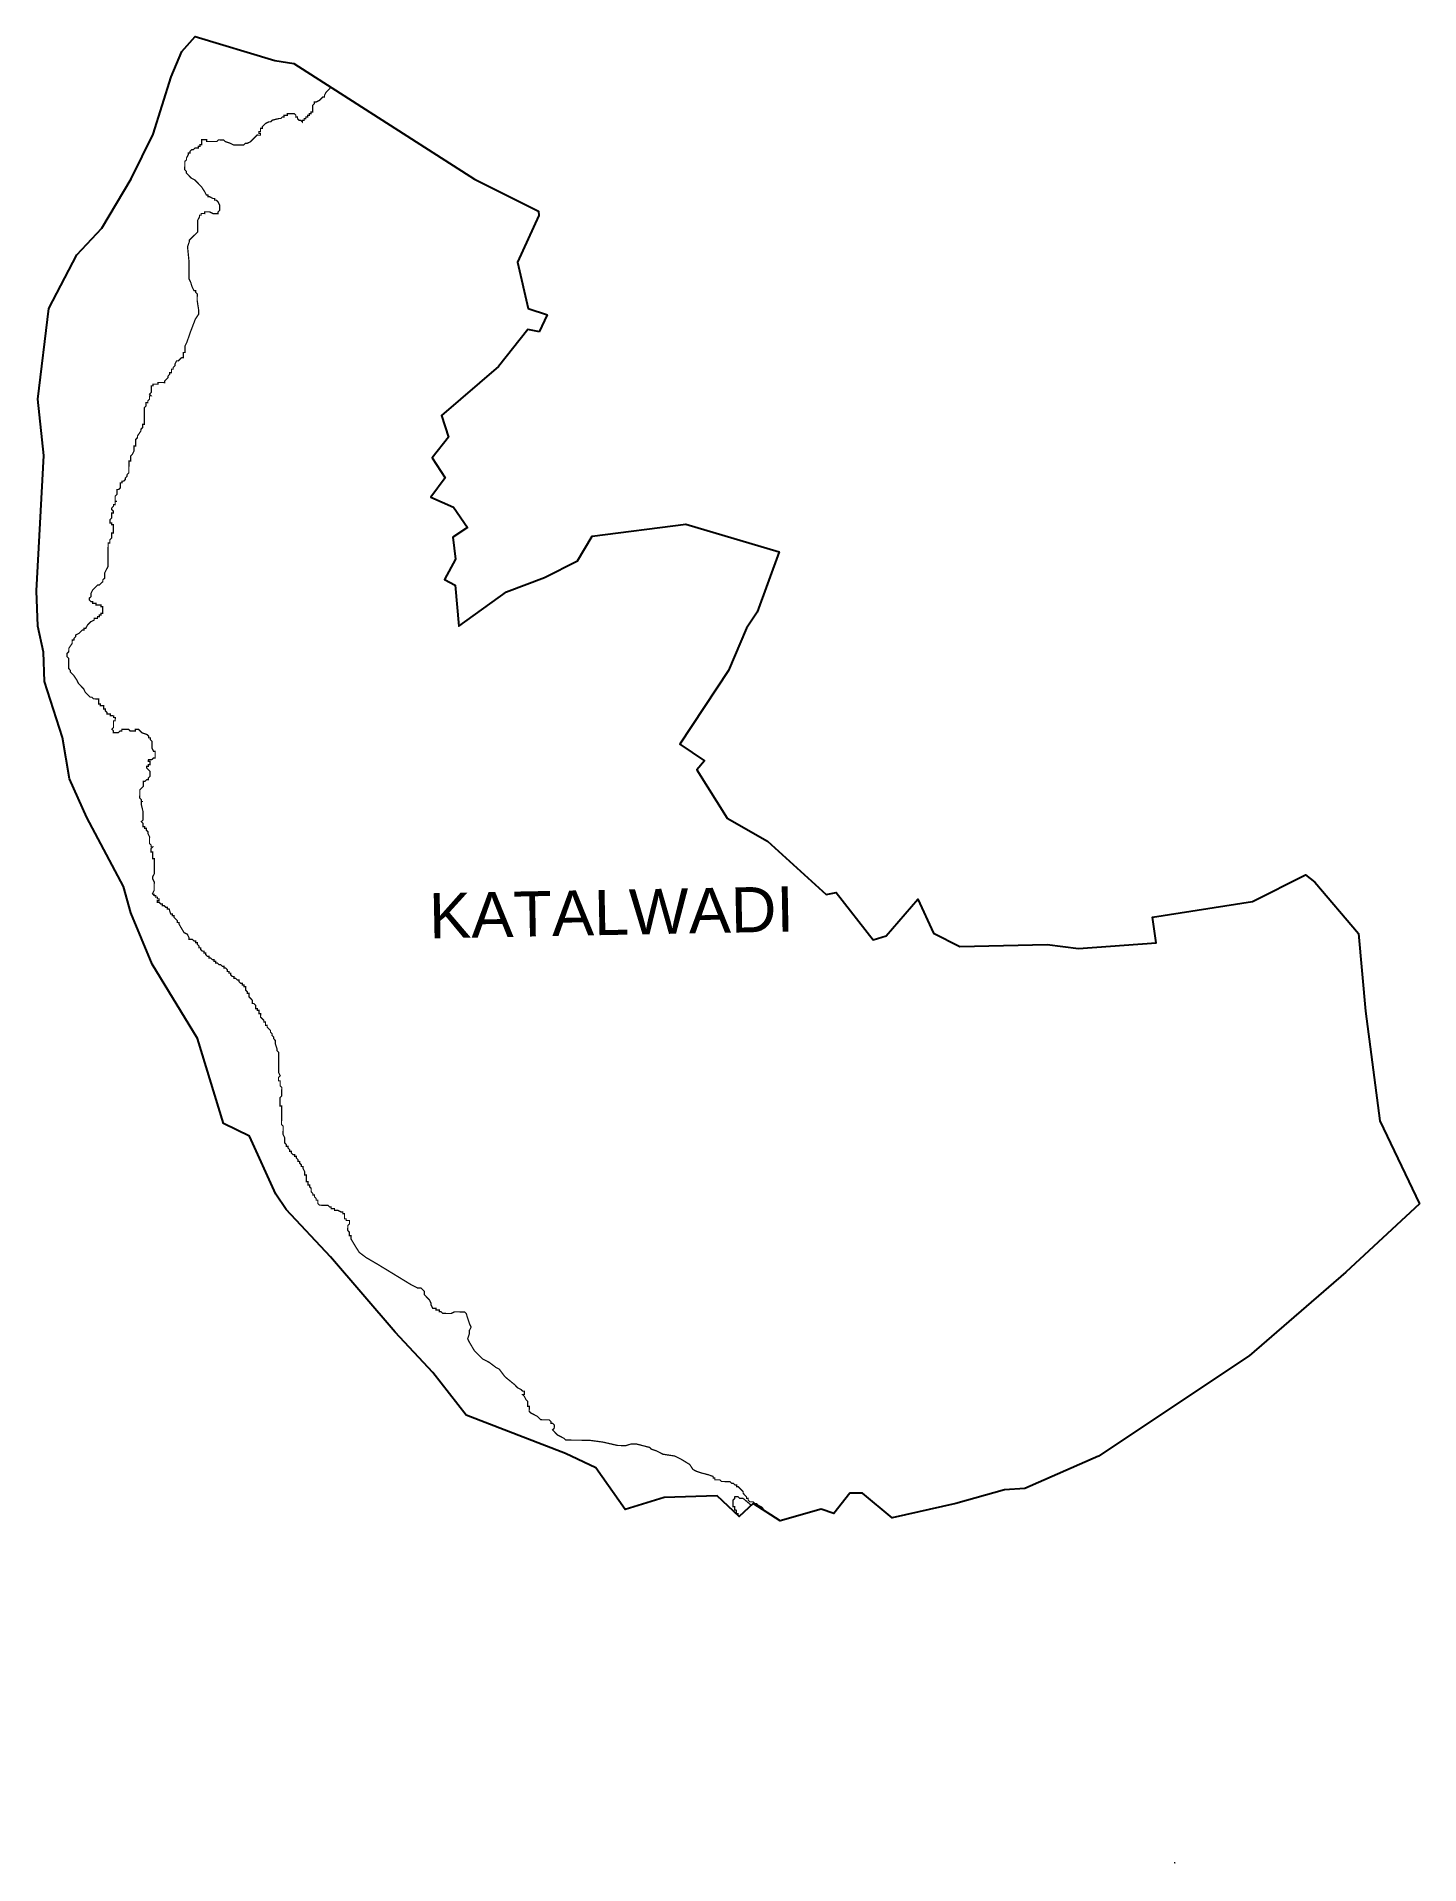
# Model space of a CAD drawing. Header units: metres. Extents: x 302253 to 305579, y 1939194 to 1943592.
import ezdxf

# ---------------------------------------------------------------- set-up
doc = ezdxf.new("R2010")
doc.units = ezdxf.units.M
for name, color, linetype in [('HAZARDS LINE', 1, 'Continuous'), ('village', 3, 'Continuous'), ('VILLAGE NAME', 250, 'Continuous')]:
    doc.layers.add(name, color=color, linetype=linetype)
doc.styles.get("Standard").update_dxf_attribs({"font": 'simplex.shx'})

msp = doc.modelspace()

# ---------------------------------------------------------------- linework, layer by layer
at = {"color": 3, "flags": 128}
msp.add_lwpolyline([(303462.4, 1942881.7), (303481.8, 1942922.5)], dxfattribs=at)
at = {"layer": 'HAZARDS LINE', "lineweight": 18, "const_width": 3.02}
for points in [[(304000.3, 1940047), (304000.3, 1940050.4), (303996.3, 1940054.5), (303988.3, 1940058.5), (303984.3, 1940062.6), (303980.2, 1940062.6), (303976.2, 1940066.7), (303968.2, 1940066.8), (303964.2, 1940070.8), (303964.2, 1940074.9), (303960.2, 1940074.9), (303960.2, 1940078.9), (303956.2, 1940083), (303952.2, 1940087.1), (303952.2, 1940091.1), (303948.2, 1940095.2), (303944.2, 1940099.2), (303940.2, 1940103.3), (303936.2, 1940103.3), (303936.2, 1940107.3), (303932.2, 1940107.4), (303928.2, 1940111.4), (303924.1, 1940111.5), (303920.1, 1940115.5), (303916.1, 1940115.6), (303912.1, 1940115.6), (303908, 1940115.6), (303904, 1940115.7), (303900, 1940115.7), (303896, 1940119.8), (303891.9, 1940119.8), (303887.9, 1940119.8), (303883.9, 1940119.8), (303883.9, 1940123.9), (303879.9, 1940123.9), (303879.9, 1940127.9), (303867.8, 1940132.1), (303851.7, 1940136.2), (303839.7, 1940140.3), (303831.6, 1940144.4), (303823.6, 1940156.6), (303803.6, 1940168.9), (303787.5, 1940177), (303759.3, 1940181.3), (303743.2, 1940189.5), (303731.2, 1940193.6), (303727.2, 1940197.7), (303695, 1940206), (303682.9, 1940206.1), (303670.7, 1940202.1), (303650.6, 1940202.3), (303614.3, 1940210.6), (303582.1, 1940214.9), (303545.8, 1940215.2), (303529.7, 1940215.3), (303525.6, 1940215.3), (303521.6, 1940219.4), (303513.6, 1940223.5), (303505.6, 1940227.6), (303501.6, 1940231.6), (303497.6, 1940235.7), (303493.6, 1940239.8), (303497.6, 1940243.8), (303497.7, 1940247.8), (303497.7, 1940251.8), (303493.7, 1940255.9), (303489.6, 1940255.9), (303489.7, 1940260), (303485.7, 1940264), (303477.6, 1940264.1), (303473.6, 1940264.1), (303465.5, 1940264.2), (303457.5, 1940272.3), (303449.5, 1940276.4), (303441.4, 1940280.5), (303437.4, 1940284.6), (303437.5, 1940288.6), (303437.5, 1940292.6), (303437.5, 1940296.7), (303433.5, 1940296.7), (303433.5, 1940300.7), (303433.6, 1940304.8), (303433.6, 1940308.8), (303429.6, 1940312.9), (303425.6, 1940321), (303421.6, 1940325), (303425.6, 1940325), (303425.7, 1940333.1), (303421.7, 1940333.1), (303417.7, 1940337.2), (303409.6, 1940341.2), (303401.6, 1940349.4), (303381.6, 1940365.7), (303377.6, 1940369.7), (303365.6, 1940385.9), (303357.6, 1940390), (303341.5, 1940402.3), (303325.5, 1940410.5), (303305.4, 1940430.8), (303293.5, 1940451), (303289.5, 1940459.1), (303293.7, 1940471.2), (303293.7, 1940479.3), (303297.8, 1940487.3), (303293.8, 1940495.4), (303289.9, 1940507.5), (303286, 1940519.7), (303281.9, 1940523.7), (303273.9, 1940523.8), (303261.8, 1940523.9), (303257.8, 1940523.9), (303249.7, 1940519.9), (303245.6, 1940520), (303237.6, 1940520), (303233.5, 1940520.1), (303229.5, 1940520.1), (303225.5, 1940524.2), (303221.5, 1940524.2), (303221.5, 1940528.2), (303217.5, 1940528.2), (303213.4, 1940528.3), (303213.5, 1940532.3), (303209.4, 1940532.3), (303205.4, 1940532.4), (303201.4, 1940540.5), (303201.4, 1940544.5), (303197.5, 1940552.6), (303189.5, 1940560.7), (303185.5, 1940564.8), (303185.5, 1940568.8), (303185.5, 1940572.9), (303177.5, 1940581), (303169.5, 1940581), (303153.4, 1940589.2), (303093.2, 1940626), (303073.1, 1940638.2), (303045, 1940654.6), (303028.9, 1940666.8), (303021, 1940679), (303009, 1940699.2), (303009.1, 1940707.3), (303005, 1940707.3), (303005.1, 1940715.4), (303001.1, 1940719.5), (303001.1, 1940723.5), (303001.2, 1940727.5), (303001.2, 1940731.6), (303005.3, 1940735.6), (303005.3, 1940739.6), (303005.3, 1940743.6), (303001.3, 1940743.7), (302997.3, 1940743.7), (302997.3, 1940747.7), (302993.3, 1940747.8), (302993.3, 1940751.8), (302993.3, 1940755.8), (302993.3, 1940759.9), (302989.3, 1940759.9), (302989.3, 1940763.9), (302985.3, 1940764), (302977.3, 1940768.1), (302969.2, 1940768.1), (302969.2, 1940772.1), (302965.2, 1940772.2), (302961.2, 1940772.2), (302961.2, 1940776.2), (302957.2, 1940776.3), (302953.2, 1940780.3), (302949.1, 1940780.4), (302945.1, 1940780.4), (302941.1, 1940780.4), (302937, 1940780.5), (302933, 1940780.5), (302929, 1940784.6), (302929, 1940788.6), (302929.1, 1940792.6), (302925, 1940792.6), (302925.1, 1940796.7), (302921.1, 1940800.7), (302921.1, 1940804.8), (302917.1, 1940804.8), (302917.1, 1940808.8), (302913.1, 1940812.9), (302913.1, 1940816.9), (302913.1, 1940821), (302909.1, 1940825), (302909.2, 1940829.1), (302905.1, 1940829.1), (302905.2, 1940833.1), (302905.2, 1940837.2), (302901.2, 1940837.2), (302901.2, 1940841.2), (302901.2, 1940845.3), (302901.3, 1940849.3), (302901.3, 1940853.3), (302897.3, 1940853.4), (302897.3, 1940857.4), (302897.3, 1940861.4), (302893.3, 1940869.5), (302893.4, 1940873.6), (302889.3, 1940873.6), (302889.4, 1940877.6), (302885.4, 1940881.7), (302885.4, 1940885.7), (302881.4, 1940885.8), (302881.4, 1940889.8), (302877.4, 1940893.9), (302877.4, 1940897.9), (302873.4, 1940897.9), (302873.4, 1940902), (302869.4, 1940902), (302865.4, 1940906), (302865.4, 1940910.1), (302861.4, 1940910.1), (302861.4, 1940914.1), (302857.4, 1940918.2), (302857.4, 1940922.2), (302853.4, 1940922.3), (302853.4, 1940926.3), (302849.4, 1940930.4), (302849.5, 1940934.4), (302849.5, 1940938.4), (302849.5, 1940942.5), (302845.6, 1940950.6), (302845.6, 1940954.6), (302845.6, 1940958.6), (302845.7, 1940962.7), (302845.7, 1940966.7), (302845.7, 1940970.7), (302841.7, 1940974.8), (302841.9, 1940995), (302841.9, 1940999), (302841.9, 1941003), (302842, 1941007.1), (302842, 1941011.1), (302842, 1941015.1), (302842, 1941019.2), (302838, 1941019.2), (302838, 1941023.2), (302838.1, 1941027.3), (302838.1, 1941031.3), (302838.1, 1941035.3), (302838.2, 1941039.4), (302842.2, 1941043.4), (302842.3, 1941047.4), (302842.3, 1941051.4), (302842.3, 1941055.5), (302842.4, 1941059.5), (302842.4, 1941063.5), (302838.4, 1941067.6), (302838.4, 1941071.6), (302838.4, 1941075.7), (302838.5, 1941079.7), (302834.4, 1941079.7), (302834.5, 1941083.8), (302834.5, 1941087.8), (302838.6, 1941091.8), (302834.6, 1941099.9), (302834.6, 1941108), (302834.7, 1941112), (302834.8, 1941124.1), (302834.8, 1941128.1), (302834.9, 1941136.2), (302835, 1941148.3), (302831, 1941152.4), (302831, 1941156.4), (302827, 1941168.5), (302827.1, 1941176.6), (302823.1, 1941180.7), (302823.1, 1941184.7), (302819.1, 1941188.8), (302819.2, 1941192.8), (302815.2, 1941196.9), (302815.2, 1941200.9), (302811.2, 1941205), (302807.2, 1941209), (302807.2, 1941213), (302803.2, 1941213.1), (302803.2, 1941217.1), (302803.2, 1941221.1), (302799.2, 1941221.2), (302799.2, 1941225.2), (302795.2, 1941229.3), (302791.2, 1941233.3), (302791.3, 1941237.4), (302791.3, 1941241.4), (302787.3, 1941241.4), (302787.3, 1941245.5), (302787.3, 1941249.5), (302783.3, 1941249.5), (302783.3, 1941253.6), (302779.3, 1941253.6), (302779.3, 1941257.6), (302779.3, 1941261.7), (302775.3, 1941265.7), (302771.3, 1941265.8), (302771.3, 1941269.8), (302771.4, 1941273.8), (302763.4, 1941282), (302763.4, 1941286), (302763.4, 1941290), (302759.4, 1941290.1), (302759.4, 1941294.1), (302755.4, 1941298.1), (302755.5, 1941302.2), (302755.5, 1941306.2), (302751.5, 1941306.2), (302751.5, 1941310.3), (302747.4, 1941310.3), (302747.5, 1941314.3), (302743.4, 1941314.4), (302739.4, 1941318.4), (302739.5, 1941322.5), (302735.4, 1941322.5), (302731.4, 1941326.6), (302727.4, 1941326.6), (302727.4, 1941330.6), (302723.4, 1941330.7), (302719.4, 1941334.7), (302719.4, 1941338.8), (302715.4, 1941338.8), (302715.4, 1941342.8), (302711.4, 1941342.9), (302711.4, 1941346.9), (302707.4, 1941351), (302703.4, 1941351), (302703.4, 1941355), (302699.4, 1941355), (302695.4, 1941359.1), (302691.4, 1941359.1), (302687.4, 1941363.2), (302683.3, 1941363.2), (302683.3, 1941367.3), (302679.3, 1941367.3), (302679.3, 1941371.3), (302675.3, 1941371.4), (302671.3, 1941375.4), (302667.3, 1941375.5), (302667.3, 1941379.5), (302663.3, 1941379.5), (302659.3, 1941383.6), (302659.3, 1941387.6), (302655.3, 1941387.6), (302655.3, 1941391.7), (302651.3, 1941391.7), (302647.3, 1941395.8), (302647.3, 1941399.8), (302643.3, 1941399.8), (302643.3, 1941403.9), (302639.3, 1941407.9), (302639.3, 1941412), (302635.3, 1941412), (302635.3, 1941416), (302631.3, 1941416.1), (302627.3, 1941420.1), (302623.3, 1941420.2), (302619.2, 1941420.2), (302619.2, 1941424.2), (302615.3, 1941432.3), (302607.2, 1941436.4), (302595.3, 1941456.7), (302595.3, 1941460.7), (302591.3, 1941460.7), (302591.3, 1941464.8), (302587.3, 1941468.8), (302583.3, 1941472.9), (302583.3, 1941476.9), (302579.3, 1941477), (302579.3, 1941481), (302575.3, 1941481), (302571.4, 1941493.2), (302567.3, 1941493.2), (302567.4, 1941497.2), (302563.3, 1941497.3), (302559.3, 1941501.3), (302555.3, 1941501.3), (302555.3, 1941505.4), (302551.3, 1941505.4), (302547.3, 1941509.5), (302543.3, 1941509.5), (302543.3, 1941513.5), (302547.3, 1941513.5), (302547.4, 1941517.5), (302543.3, 1941517.6), (302543.4, 1941521.6), (302539.3, 1941521.6), (302539.4, 1941525.7), (302535.3, 1941525.7), (302535.3, 1941529.7), (302535.3, 1941525.7), (302531.3, 1941529.8), (302535.4, 1941537.8), (302535.4, 1941541.8), (302535.5, 1941549.9), (302535.5, 1941553.9), (302535.6, 1941558), (302531.6, 1941566.1), (302531.6, 1941570.1), (302535.7, 1941578.1), (302535.7, 1941582.2), (302535.8, 1941586.2), (302535.8, 1941590.2), (302535.8, 1941594.3), (302535.9, 1941598.3), (302535.9, 1941602.3), (302535.9, 1941606.4), (302536, 1941614.4), (302532, 1941614.5), (302532, 1941618.5), (302532, 1941622.5), (302532, 1941626.6), (302532.1, 1941630.6), (302528, 1941630.6), (302528.1, 1941634.7), (302528.1, 1941638.7), (302532.2, 1941642.7), (302528.1, 1941642.7), (302528.2, 1941646.8), (302524.2, 1941650.8), (302524.3, 1941667), (302520.3, 1941675.1), (302520.3, 1941679.1), (302516.3, 1941683.2), (302516.4, 1941687.2), (302512.3, 1941687.2), (302512.4, 1941691.3), (302508.3, 1941691.3), (302508.4, 1941699.4), (302504.4, 1941703.4), (302508.5, 1941707.4), (302508.5, 1941711.5), (302508.5, 1941715.5), (302508.6, 1941727.6), (302504.7, 1941743.8), (302504.7, 1941747.8), (302504.8, 1941751.8), (302508.8, 1941751.8), (302504.8, 1941751.8), (302504.8, 1941755.9), (302500.8, 1941759.9), (302500.8, 1941764), (302500.9, 1941768), (302500.9, 1941772), (302500.9, 1941780.1), (302505, 1941784.1), (302509.1, 1941788.1), (302509.1, 1941792.1), (302509.1, 1941796.2), (302509.2, 1941800.2), (302513.2, 1941800.2), (302517.3, 1941804.2), (302521.3, 1941804.1), (302521.3, 1941808.2), (302525.4, 1941812.2), (302525.4, 1941816.2), (302525.4, 1941820.2), (302525.5, 1941824.3), (302521.5, 1941828.3), (302517.5, 1941832.4), (302517.5, 1941836.4), (302521.5, 1941836.4), (302521.6, 1941840.4), (302525.6, 1941840.4), (302525.6, 1941844.4), (302525.7, 1941848.5), (302521.6, 1941848.5), (302521.7, 1941852.5), (302525.7, 1941852.5), (302529.7, 1941852.5), (302533.8, 1941856.5), (302537.8, 1941856.5), (302537.8, 1941860.5), (302537.9, 1941864.5), (302537.9, 1941868.6), (302537.9, 1941872.6), (302533.9, 1941872.6), (302529.9, 1941880.7), (302530, 1941884.7), (302530, 1941888.8), (302530, 1941892.8), (302530.1, 1941896.8), (302526.1, 1941900.9), (302526.1, 1941904.9), (302522, 1941905), (302522.1, 1941909), (302518.1, 1941913.1), (302506, 1941917.2), (302498, 1941925.3), (302494, 1941925.4), (302489.9, 1941925.4), (302489.9, 1941921.4), (302485.9, 1941921.4), (302481.8, 1941921.4), (302477.8, 1941921.4), (302473.8, 1941925.5), (302469.8, 1941925.5), (302465.7, 1941925.6), (302457.7, 1941925.6), (302457.6, 1941921.6), (302453.6, 1941921.6), (302449.5, 1941917.6), (302445.5, 1941917.7), (302441.5, 1941917.7), (302437.5, 1941917.7), (302437.5, 1941921.7), (302433.5, 1941925.8), (302437.5, 1941929.8), (302437.6, 1941937.9), (302437.6, 1941941.9), (302437.7, 1941945.9), (302441.7, 1941945.9), (302441.7, 1941950), (302441.8, 1941954), (302437.7, 1941954), (302437.8, 1941958), (302433.7, 1941958.1), (302429.7, 1941958.1), (302429.7, 1941962.1), (302425.7, 1941962.2), (302421.7, 1941962.2), (302421.7, 1941966.2), (302417.7, 1941970.3), (302417.7, 1941974.3), (302413.7, 1941974.4), (302413.7, 1941978.4), (302413.7, 1941982.4), (302409.7, 1941982.5), (302405.7, 1941982.5), (302405.7, 1941986.5), (302401.7, 1941986.6), (302401.7, 1941990.6), (302401.7, 1941994.6), (302401.8, 1941998.7), (302397.7, 1941998.7), (302389.7, 1941998.8), (302385.7, 1942002.8), (302381.6, 1942002.8), (302377.6, 1942006.9), (302369.6, 1942015), (302365.7, 1942023.1), (302357.6, 1942031.3), (302353.6, 1942035.3), (302349.7, 1942043.4), (302341.7, 1942055.6), (302333.7, 1942063.7), (302333.7, 1942067.7), (302329.7, 1942071.8), (302329.7, 1942075.8), (302329.8, 1942079.9), (302329.9, 1942096), (302325.9, 1942100.1), (302326, 1942108.1), (302330, 1942112.1), (302330.1, 1942116.2), (302330.1, 1942120.2), (302338.2, 1942132.3), (302338.3, 1942140.3), (302342.3, 1942140.3), (302342.4, 1942144.3), (302346.4, 1942148.3), (302346.5, 1942152.4), (302354.6, 1942156.3), (302362.7, 1942164.3), (302366.7, 1942164.3), (302366.7, 1942168.3), (302370.8, 1942168.3), (302374.9, 1942176.3), (302383, 1942184.4), (302391.1, 1942188.3), (302391.1, 1942192.4), (302395.2, 1942192.3), (302399.2, 1942192.3), (302399.2, 1942196.3), (302403.3, 1942196.3), (302403.3, 1942200.3), (302407.3, 1942200.3), (302407.3, 1942204.3), (302411.4, 1942204.3), (302411.4, 1942208.3), (302411.4, 1942212.4), (302411.5, 1942216.4), (302411.5, 1942220.4), (302407.5, 1942220.5), (302407.5, 1942224.5), (302403.5, 1942224.5), (302399.4, 1942224.6), (302395.4, 1942224.6), (302395.4, 1942228.6), (302391.4, 1942228.7), (302387.4, 1942228.7), (302387.4, 1942232.7), (302383.4, 1942232.8), (302379.4, 1942236.8), (302379.4, 1942240.9), (302383.5, 1942244.9), (302383.5, 1942252.9), (302387.6, 1942261), (302391.7, 1942265), (302395.7, 1942269), (302399.8, 1942273), (302403.8, 1942272.9), (302407.9, 1942276.9), (302412, 1942280.9), (302412, 1942285), (302416.1, 1942289), (302416.1, 1942293), (302416.1, 1942297), (302416.1, 1942301.1), (302420.2, 1942309.1), (302424.3, 1942317.2), (302424.4, 1942321.2), (302424.4, 1942325.2), (302424.4, 1942329.3), (302424.5, 1942333.3), (302424.5, 1942337.3), (302424.5, 1942341.4), (302424.5, 1942345.4), (302424.6, 1942349.4), (302424.6, 1942353.5), (302424.6, 1942357.5), (302424.7, 1942365.6), (302424.7, 1942369.6), (302424.8, 1942373.6), (302428.8, 1942373.6), (302428.8, 1942377.6), (302428.9, 1942381.7), (302432.9, 1942385.7), (302432.9, 1942389.7), (302433, 1942393.7), (302433, 1942397.8), (302437, 1942397.7), (302437.1, 1942401.8), (302437.1, 1942405.8), (302437.1, 1942409.8), (302437.2, 1942413.9), (302437.2, 1942417.9), (302433.2, 1942417.9), (302433.2, 1942422), (302429.2, 1942422), (302429.2, 1942426), (302429.2, 1942430.1), (302433.3, 1942434.1), (302433.3, 1942438.1), (302433.3, 1942442.1), (302433.4, 1942446.2), (302437.4, 1942446.1), (302437.4, 1942450.2), (302433.4, 1942454.2), (302433.5, 1942458.3), (302437.5, 1942462.3), (302437.6, 1942466.3), (302441.6, 1942466.3), (302441.6, 1942470.3), (302441.7, 1942474.3), (302445.7, 1942474.3), (302441.7, 1942474.3), (302441.7, 1942478.4), (302441.7, 1942482.4), (302441.7, 1942486.4), (302445.8, 1942490.4), (302445.8, 1942494.5), (302445.9, 1942498.5), (302445.9, 1942502.5), (302449.9, 1942502.5), (302454, 1942506.5), (302454, 1942510.6), (302454.1, 1942514.6), (302454.1, 1942518.6), (302458.1, 1942518.6), (302458.1, 1942522.6), (302462.2, 1942522.6), (302466.2, 1942526.6), (302466.3, 1942530.6), (302470.3, 1942534.6), (302470.4, 1942538.7), (302474.4, 1942542.7), (302474.5, 1942546.7), (302474.5, 1942550.7), (302474.5, 1942554.8), (302474.6, 1942558.8), (302474.6, 1942562.8), (302474.6, 1942566.9), (302474.6, 1942570.9), (302478.7, 1942570.9), (302478.7, 1942574.9), (302478.7, 1942578.9), (302478.8, 1942583), (302482.8, 1942587), (302486.9, 1942595), (302487, 1942607.1), (302491.1, 1942607.1), (302491.1, 1942611.1), (302491.2, 1942623.2), (302495.2, 1942627.2), (302495.3, 1942631.3), (302503.4, 1942643.3), (302503.5, 1942647.3), (302507.5, 1942651.3), (302507.5, 1942655.4), (302507.6, 1942659.4), (302511.6, 1942659.4), (302511.6, 1942663.4), (302511.7, 1942667.4), (302511.7, 1942671.5), (302511.7, 1942675.5), (302511.8, 1942679.5), (302511.8, 1942683.6), (302511.8, 1942687.6), (302511.9, 1942691.6), (302511.9, 1942695.7), (302511.9, 1942699.7), (302516, 1942703.7), (302516, 1942707.7), (302516, 1942711.8), (302520.1, 1942711.7), (302520.1, 1942715.8), (302524.2, 1942719.8), (302524.2, 1942723.8), (302524.2, 1942727.8), (302528.3, 1942727.8), (302524.3, 1942731.9), (302528.3, 1942735.9), (302528.4, 1942739.9), (302528.4, 1942743.9), (302528.4, 1942748), (302528.4, 1942752), (302532.5, 1942752), (302532.5, 1942756), (302540.6, 1942756), (302544.6, 1942755.9), (302544.6, 1942760), (302548.7, 1942759.9), (302552.7, 1942759.9), (302556.7, 1942759.9), (302560.8, 1942759.8), (302560.8, 1942763.9), (302564.9, 1942767.9), (302568.9, 1942771.9), (302569, 1942775.9), (302573, 1942779.9), (302573, 1942783.9), (302577.1, 1942783.9), (302577.1, 1942788), (302577.1, 1942792), (302581.2, 1942792), (302581.2, 1942796), (302585.3, 1942800), (302585.3, 1942804), (302589.4, 1942812.1), (302593.4, 1942812), (302597.5, 1942816), (302601.6, 1942820), (302605.6, 1942820), (302605.6, 1942824), (302605.6, 1942828.1), (302605.7, 1942832.1), (302609.7, 1942832.1), (302609.7, 1942836.1), (302609.8, 1942844.2), (302609.8, 1942848.2), (302613.9, 1942856.2), (302622.2, 1942880.4), (302634.5, 1942912.6), (302642.7, 1942924.6), (302642.7, 1942928.6), (302642.7, 1942932.7), (302638.9, 1942956.9), (302638.9, 1942960.9), (302638.9, 1942965), (302639, 1942969), (302639, 1942973), (302635, 1942977.1), (302635, 1942981.1), (302631, 1942981.2), (302627, 1942989.3), (302623.1, 1943001.4), (302619.1, 1943009.5), (302619.2, 1943017.6), (302619.3, 1943029.7), (302619.4, 1943049.8), (302615.7, 1943086.2), (302619.8, 1943098.2), (302619.8, 1943102.3), (302623.9, 1943106.3), (302627.9, 1943110.3), (302632, 1943114.3), (302636.1, 1943118.3), (302640.1, 1943122.3), (302640.2, 1943126.3), (302640.2, 1943130.3), (302640.2, 1943134.4), (302640.3, 1943138.4), (302640.3, 1943142.4), (302640.3, 1943146.5), (302640.3, 1943150.5), (302644.4, 1943158.5), (302644.5, 1943162.6), (302648.5, 1943162.6), (302648.5, 1943166.6), (302652.6, 1943166.6), (302656.6, 1943166.5), (302656.6, 1943170.6), (302660.7, 1943170.5), (302664.7, 1943170.5), (302668.7, 1943170.5), (302676.8, 1943166.4), (302684.8, 1943166.3), (302688.9, 1943166.3), (302688.9, 1943170.3), (302693, 1943174.3), (302693, 1943178.4), (302693, 1943182.4), (302693, 1943186.4), (302689.1, 1943194.5), (302685.1, 1943198.6), (302681, 1943198.6), (302681.1, 1943202.6), (302677, 1943202.7), (302669, 1943206.8), (302665, 1943206.8), (302665, 1943210.8), (302661, 1943210.9), (302657, 1943219), (302649, 1943231.1), (302645, 1943235.2), (302641, 1943239.3), (302633, 1943247.4), (302625, 1943251.5), (302621, 1943255.5), (302617, 1943259.6), (302613, 1943263.7), (302613, 1943267.7), (302609, 1943271.8), (302609, 1943275.8), (302609.1, 1943279.8), (302609.1, 1943283.9), (302609.1, 1943287.9), (302609.1, 1943291.9), (302613.2, 1943295.9), (302613.2, 1943300), (302617.3, 1943308), (302617.4, 1943312), (302621.4, 1943312), (302621.4, 1943316), (302625.5, 1943320), (302629.5, 1943320), (302633.6, 1943324), (302637.6, 1943324), (302641.7, 1943324), (302641.7, 1943328), (302645.7, 1943328), (302645.7, 1943332), (302649.8, 1943332), (302649.8, 1943336), (302649.8, 1943340), (302649.9, 1943344.1), (302653.9, 1943344), (302662, 1943344), (302661.9, 1943339.9), (302670, 1943339.9), (302674, 1943339.8), (302678.1, 1943339.8), (302682.1, 1943339.8), (302686.1, 1943339.8), (302690.2, 1943343.8), (302694.2, 1943343.7), (302698.3, 1943343.7), (302702.3, 1943343.7), (302706.3, 1943339.6), (302718.4, 1943335.5), (302726.4, 1943331.4), (302730.4, 1943331.4), (302734.5, 1943331.3), (302738.5, 1943331.3), (302742.5, 1943331.3), (302746.6, 1943331.2), (302750.6, 1943331.2), (302754.7, 1943335.2), (302758.7, 1943335.2), (302766.8, 1943339.1), (302774.9, 1943347.2), (302779, 1943351.2), (302783, 1943355.2), (302787.1, 1943355.1), (302791.1, 1943355.1), (302791.1, 1943359.1), (302787.1, 1943359.2), (302787.1, 1943363.2), (302791.2, 1943363.2), (302791.2, 1943367.2), (302791.2, 1943371.2), (302795.3, 1943371.2), (302795.3, 1943375.2), (302799.4, 1943379.2), (302803.4, 1943383.2), (302811.5, 1943387.2), (302815.6, 1943387.2), (302819.6, 1943391.2), (302835.8, 1943395.1), (302839.8, 1943395.1), (302843.9, 1943399.1), (302847.9, 1943399), (302847.9, 1943403.1), (302852, 1943403), (302856, 1943403), (302856, 1943407), (302860.1, 1943407), (302864.1, 1943407), (302868.1, 1943407), (302872.2, 1943406.9), (302876.2, 1943402.9), (302876.1, 1943398.8), (302880.2, 1943398.8), (302880.1, 1943394.8), (302884.1, 1943390.7), (302888.2, 1943390.7), (302892.2, 1943386.6), (302892.2, 1943390.6), (302896.2, 1943390.6), (302896.3, 1943394.6), (302900.3, 1943394.6), (302900.3, 1943398.6), (302904.4, 1943398.6), (302904.4, 1943402.6), (302908.4, 1943402.6), (302908.5, 1943406.6), (302912.5, 1943406.6), (302912.5, 1943410.7), (302916.6, 1943410.6), (302916.6, 1943414.7), (302916.7, 1943422.7), (302916.7, 1943426.8), (302920.7, 1943430.8), (302920.8, 1943434.8), (302924.8, 1943434.8), (302932.9, 1943438.7), (302937, 1943442.7), (302941, 1943446.7), (302945.1, 1943446.7), (302945.1, 1943450.7), (302949.2, 1943458.8), (302953.3, 1943462.8), (302957.3, 1943466.8), (302960, 1943470.8)], [(303939.7, 1940033.8), (303939.7, 1940034.7), (303939.7, 1940038.7), (303935.7, 1940038.8), (303935.7, 1940042.8), (303935.7, 1940046.8), (303931.7, 1940046.9), (303931.7, 1940050.9), (303931.8, 1940054.9), (303927.7, 1940055), (303927.8, 1940059), (303927.8, 1940063), (303927.8, 1940067.1), (303927.9, 1940071.1), (303931.9, 1940075.1), (303932, 1940079.1), (303936, 1940079.1), (303940, 1940079.1), (303944, 1940075), (303948.1, 1940075), (303952.1, 1940075), (303971.8, 1940058.3)]]:
    msp.add_lwpolyline(points, dxfattribs=at)
msp.add_lwpolyline([(304990, 1939195.8), (304990.1, 1939199.9)], close=True, dxfattribs=at)
at = {"layer": 'village', "color": 3, "true_color": 0x00ff00}
for points in [[(305578.7, 1940783.6, 0), (305401.6, 1940619.6, 0), (305169.3, 1940418, 0), (304806.7, 1940176.5, 0), (304629.5, 1940098.7, 0), (304580.6, 1940095.5, 0), (304463.3, 1940063.1, 0), (304310.2, 1940028, 0), (304239.5, 1940087.3, 0), (304208.6, 1940087.4, 0), (304170.2, 1940038.9, 0), (304139.7, 1940048.8, 0), (304041.3, 1940021, 0), (303976.2, 1940062.4, 0), (303942.5, 1940031.1, 0), (303889.4, 1940081.1, 0), (303761.9, 1940076.9, 0), (303668, 1940048.5, 0), (303597.7, 1940148.9, 0), (303524.6, 1940183.2, 0), (303285.5, 1940275.7, 0), (303205.6, 1940377.9, 0), (303115.4, 1940475, 0), (302959.7, 1940656.5, 0), (302853.1, 1940770.3, 0), (302828.1, 1940807, 0), (302764.4, 1940946.4, 0), (302702.2, 1940977.1, 0), (302639.8, 1941181.3, 0), (302530.4, 1941360.5, 0), (302479.1, 1941484.1, 0), (302461.9, 1941547.3, 0), (302373.8, 1941713.4, 0), (302332.1, 1941806.1, 0), (302315, 1941906, 0), (302271.5, 1942040.6, 0), (302269.2, 1942111.4, 0), (302255.6, 1942173.8, 0), (302252.6, 1942258.3, 0), (302270.4, 1942584.1, 0), (302255.6, 1942720, 0), (302282.2, 1942937.8, 0), (302349.1, 1943066.8, 0), (302409.2, 1943131, 0), (302480.3, 1943250.1, 0), (302533.1, 1943357.4, 0), (302576.1, 1943495.6, 0), (302601.7, 1943556.1, 0), (302633.8, 1943592.3, 0), (302825.4, 1943534.8, 0), (302871.6, 1943527.3, 0), (303305.9, 1943249.5, 0), (303459.9, 1943172.3, 0), (303460.6, 1943162.1, 0), (303409.7, 1943049.6, 0), (303434.8, 1942938, 0), (303481.8, 1942922.5, 0)], [(303462.4, 1942881.7, 0), (303434.3, 1942887.6, 0), (303363.7, 1942798.7, 0), (303226.5, 1942680.2, 0), (303243.1, 1942628.7, 0), (303203.7, 1942578.4, 0), (303235.1, 1942530.5, 0), (303200.8, 1942484.1, 0), (303255.8, 1942459.9, 0), (303289.1, 1942411.4, 0), (303253.5, 1942387.7, 0), (303260.2, 1942335.1, 0), (303234, 1942285.9, 0), (303259.7, 1942272.2, 0), (303268.3, 1942173.4, 0), (303382.7, 1942256.2, 0), (303474.6, 1942290.6, 0), (303553.3, 1942330.9, 0), (303589.3, 1942390.4, 0), (303814.4, 1942419.4, 0), (304038.7, 1942352.3, 0), (303986.2, 1942207.4, 0), (303960.5, 1942168.6, 0), (303916.5, 1942066.8, 0), (303800, 1941889.5, 0), (303859.4, 1941849.4, 0), (303841, 1941828, 0), (303914, 1941711.4, 0), (304010.7, 1941656.1, 0), (304151.4, 1941528, 0), (304176.1, 1941532.7, 0), (304265.1, 1941419.1, 0), (304296.2, 1941428.8, 0), (304372.2, 1941516.7, 0), (304409.9, 1941435.3, 0), (304473.3, 1941403.3, 0), (304683.3, 1941408.1, 0), (304759, 1941398.5, 0), (304945.7, 1941411.4, 0), (304936.8, 1941473.3, 0), (305177.5, 1941511.6, 0), (305304.5, 1941575.7, 0), (305327, 1941557.6, 0), (305432.2, 1941434.6, 0), (305449.1, 1941247.1, 0), (305483.3, 1940983.6, 0), (305578.7, 1940783.6, 0)]]:
    msp.add_polyline3d(points, dxfattribs=at)

# ---------------------------------------------------------------- texts
at = {"layer": 'VILLAGE NAME', "insert": (303195.4, 1941531), "char_height": 108.748, "attachment_point": 1, "rotation": 1.1028}
msp.add_mtext_dynamic_manual_height_columns('{\\fArial|b0|i0|c0|p34;KATALWADI}', width=1571.314, gutter_width=543.7, heights=[0], dxfattribs=at)

doc.saveas('drawing.dxf')
